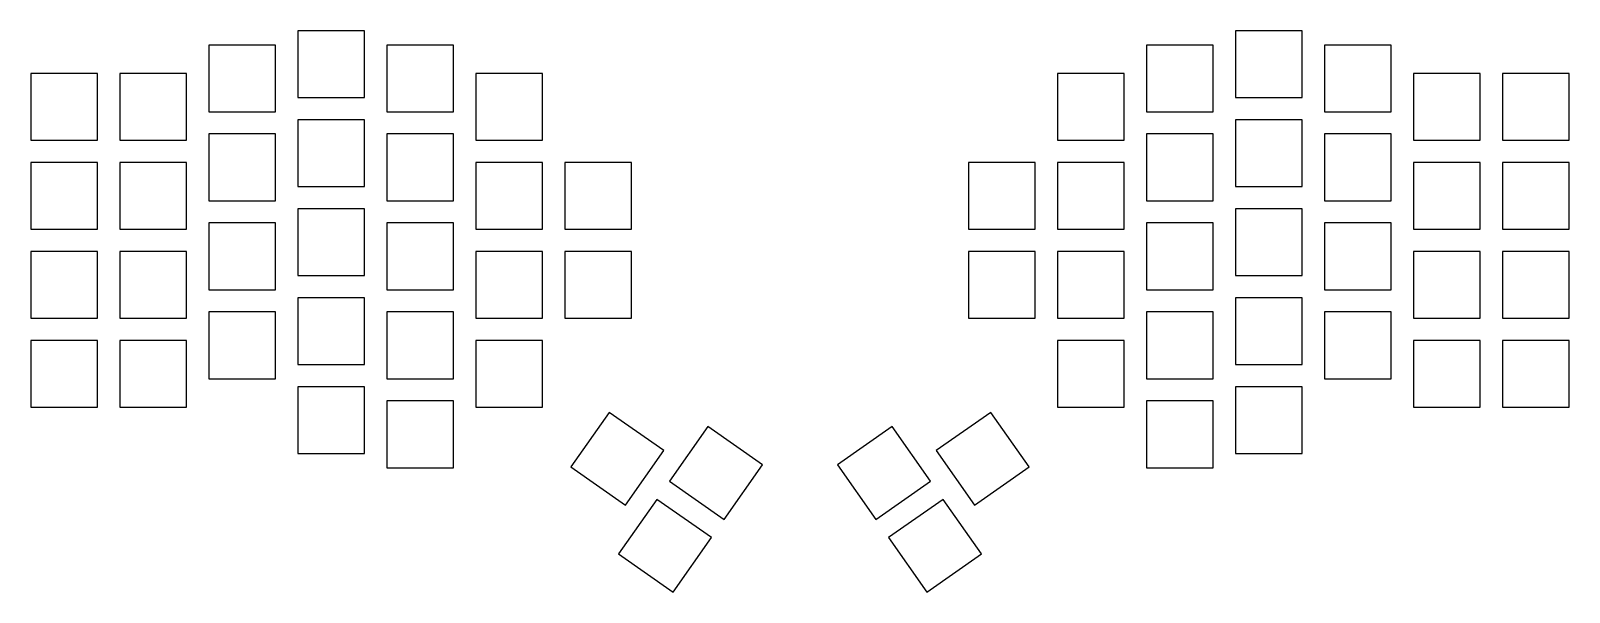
# Model space of a CAD drawing. Header units: millimetres. Extents: x 93 to 417, y -177 to -59.
import ezdxf

# ---------------------------------------------------------------- set-up
doc = ezdxf.new("R2010")
doc.units = ezdxf.units.MM

msp = doc.modelspace()

# ---------------------------------------------------------------- linework, layer by layer
for p, q in [((163.28, -58.98), (149.22, -58.98)), ((149.22, -58.98), (149.22, -73.03)), ((163.28, -73.03), (163.28, -58.98)), ((360.77, -58.98), (346.73, -58.98)), ((346.73, -58.98), (346.73, -73.03)), ((360.77, -73.03), (360.77, -58.98)), ((144.53, -61.98), (130.47, -61.98)), ((130.47, -61.98), (130.47, -76.03)), ((144.53, -76.03), (144.53, -61.98)), ((182.03, -61.98), (167.97, -61.98)), ((167.97, -61.98), (167.97, -76.03)), ((182.03, -76.03), (182.03, -61.98)), ((342.02, -61.98), (327.98, -61.98)), ((327.98, -61.98), (327.98, -76.03)), ((342.02, -76.03), (342.02, -61.98)), ((379.52, -61.98), (365.48, -61.98)), ((365.48, -61.98), (365.48, -76.03)), ((379.52, -76.03), (379.52, -61.98)), ((107.03, -67.97), (92.97, -67.97)), ((92.97, -67.97), (92.97, -82.03)), ((107.03, -82.03), (107.03, -67.97)), ((125.78, -67.97), (111.72, -67.97)), ((111.72, -67.97), (111.72, -82.03)), ((125.78, -82.03), (125.78, -67.97)), ((200.78, -67.97), (186.72, -67.97)), ((186.72, -67.97), (186.72, -82.03)), ((200.78, -82.03), (200.78, -67.97)), ((323.27, -67.97), (309.23, -67.97)), ((309.23, -67.97), (309.23, -82.03)), ((323.27, -82.03), (323.27, -67.97)), ((398.27, -67.97), (384.23, -67.97)), ((384.23, -67.97), (384.23, -82.03)), ((398.27, -82.03), (398.27, -67.97)), ((417.02, -67.97), (402.98, -67.97)), ((402.98, -67.97), (402.98, -82.03)), ((417.02, -82.03), (417.02, -67.97)), ((149.22, -73.03), (163.28, -73.03)), ((346.73, -73.03), (360.77, -73.03)), ((130.47, -76.03), (144.53, -76.03)), ((163.28, -77.72), (149.22, -77.72)), ((149.22, -77.72), (149.22, -91.78)), ((163.28, -91.78), (163.28, -77.72)), ((167.97, -76.03), (182.03, -76.03)), ((327.98, -76.03), (342.02, -76.03)), ((360.77, -77.72), (346.73, -77.72)), ((346.73, -77.72), (346.73, -91.78)), ((360.77, -91.78), (360.77, -77.72)), ((365.48, -76.03), (379.52, -76.03)), ((144.53, -80.72), (130.47, -80.72)), ((130.47, -80.72), (130.47, -94.78)), ((144.53, -94.78), (144.53, -80.72)), ((182.03, -80.72), (167.97, -80.72)), ((167.97, -80.72), (167.97, -94.78)), ((182.03, -94.78), (182.03, -80.72)), ((342.02, -80.72), (327.98, -80.72)), ((327.98, -80.72), (327.98, -94.78)), ((342.02, -94.78), (342.02, -80.72)), ((379.52, -80.72), (365.48, -80.72)), ((365.48, -80.72), (365.48, -94.78)), ((379.52, -94.78), (379.52, -80.72)), ((92.97, -82.03), (107.03, -82.03)), ((111.72, -82.03), (125.78, -82.03)), ((186.72, -82.03), (200.78, -82.03)), ((309.23, -82.03), (323.27, -82.03)), ((384.23, -82.03), (398.27, -82.03)), ((402.98, -82.03), (417.02, -82.03)), ((107.03, -86.72), (92.97, -86.72)), ((92.97, -86.72), (92.97, -100.78)), ((107.03, -100.78), (107.03, -86.72)), ((125.78, -86.72), (111.72, -86.72)), ((111.72, -86.72), (111.72, -100.78)), ((125.78, -100.78), (125.78, -86.72)), ((200.78, -86.72), (186.72, -86.72)), ((186.72, -86.72), (186.72, -100.78)), ((200.78, -100.78), (200.78, -86.72)), ((219.53, -86.72), (205.47, -86.72)), ((205.47, -86.72), (205.47, -100.78)), ((219.53, -100.78), (219.53, -86.72)), ((304.52, -86.72), (290.48, -86.72)), ((290.48, -86.72), (290.48, -100.78)), ((304.52, -100.78), (304.52, -86.72)), ((323.27, -86.72), (309.23, -86.72)), ((309.23, -86.72), (309.23, -100.78)), ((323.27, -100.78), (323.27, -86.72)), ((398.27, -86.72), (384.23, -86.72)), ((384.23, -86.72), (384.23, -100.78)), ((398.27, -100.78), (398.27, -86.72)), ((417.02, -86.72), (402.98, -86.72)), ((402.98, -86.72), (402.98, -100.78)), ((417.02, -100.78), (417.02, -86.72)), ((149.22, -91.78), (163.28, -91.78)), ((346.73, -91.78), (360.77, -91.78)), ((130.47, -94.78), (144.53, -94.78)), ((163.28, -96.47), (149.22, -96.47)), ((149.22, -96.47), (149.22, -110.53)), ((163.28, -110.53), (163.28, -96.47)), ((167.97, -94.78), (182.03, -94.78)), ((327.98, -94.78), (342.02, -94.78)), ((360.77, -96.47), (346.73, -96.47)), ((346.73, -96.47), (346.73, -110.53)), ((360.77, -110.53), (360.77, -96.47)), ((365.48, -94.78), (379.52, -94.78)), ((144.53, -99.47), (130.47, -99.47)), ((130.47, -99.47), (130.47, -113.53)), ((144.53, -113.53), (144.53, -99.47)), ((182.03, -99.47), (167.97, -99.47)), ((167.97, -99.47), (167.97, -113.53)), ((182.03, -113.53), (182.03, -99.47)), ((342.02, -99.47), (327.98, -99.47)), ((327.98, -99.47), (327.98, -113.53)), ((342.02, -113.53), (342.02, -99.47)), ((379.52, -99.47), (365.48, -99.47)), ((365.48, -99.47), (365.48, -113.53)), ((379.52, -113.53), (379.52, -99.47)), ((92.97, -100.78), (107.03, -100.78)), ((111.72, -100.78), (125.78, -100.78)), ((186.72, -100.78), (200.78, -100.78)), ((205.47, -100.78), (219.53, -100.78)), ((290.48, -100.78), (304.52, -100.78)), ((309.23, -100.78), (323.27, -100.78)), ((384.23, -100.78), (398.27, -100.78)), ((402.98, -100.78), (417.02, -100.78)), ((107.03, -105.47), (92.97, -105.47)), ((92.97, -105.47), (92.97, -119.53)), ((107.03, -119.53), (107.03, -105.47)), ((125.78, -105.47), (111.72, -105.47)), ((111.72, -105.47), (111.72, -119.53)), ((125.78, -119.53), (125.78, -105.47)), ((200.78, -105.47), (186.72, -105.47)), ((186.72, -105.47), (186.72, -119.53)), ((200.78, -119.53), (200.78, -105.47)), ((219.53, -105.47), (205.47, -105.47)), ((205.47, -105.47), (205.47, -119.53)), ((219.53, -119.53), (219.53, -105.47)), ((304.52, -105.47), (290.48, -105.47)), ((290.48, -105.47), (290.48, -119.53)), ((304.52, -119.53), (304.52, -105.47)), ((323.27, -105.47), (309.23, -105.47)), ((309.23, -105.47), (309.23, -119.53)), ((323.27, -119.53), (323.27, -105.47)), ((398.27, -105.47), (384.23, -105.47)), ((384.23, -105.47), (384.23, -119.53)), ((398.27, -119.53), (398.27, -105.47)), ((417.02, -105.47), (402.98, -105.47)), ((402.98, -105.47), (402.98, -119.53)), ((417.02, -119.53), (417.02, -105.47)), ((149.22, -110.53), (163.28, -110.53)), ((346.73, -110.53), (360.77, -110.53)), ((130.47, -113.53), (144.53, -113.53)), ((163.28, -115.22), (149.22, -115.22)), ((149.22, -115.22), (149.22, -129.28)), ((163.28, -129.28), (163.28, -115.22)), ((167.97, -113.53), (182.03, -113.53)), ((327.98, -113.53), (342.02, -113.53)), ((360.77, -115.22), (346.73, -115.22)), ((346.73, -115.22), (346.73, -129.28)), ((360.77, -129.28), (360.77, -115.22)), ((365.48, -113.53), (379.52, -113.53)), ((92.97, -119.53), (107.03, -119.53)), ((111.72, -119.53), (125.78, -119.53)), ((144.53, -118.22), (130.47, -118.22)), ((130.47, -118.22), (130.47, -132.28)), ((144.53, -132.28), (144.53, -118.22)), ((182.03, -118.22), (167.97, -118.22)), ((167.97, -118.22), (167.97, -132.28)), ((182.03, -132.28), (182.03, -118.22)), ((186.72, -119.53), (200.78, -119.53)), ((205.47, -119.53), (219.53, -119.53)), ((290.48, -119.53), (304.52, -119.53)), ((309.23, -119.53), (323.27, -119.53)), ((342.02, -118.22), (327.98, -118.22)), ((327.98, -118.22), (327.98, -132.28)), ((342.02, -132.28), (342.02, -118.22)), ((379.52, -118.22), (365.48, -118.22)), ((365.48, -118.22), (365.48, -132.28)), ((379.52, -132.28), (379.52, -118.22)), ((384.23, -119.53), (398.27, -119.53)), ((402.98, -119.53), (417.02, -119.53)), ((107.03, -124.22), (92.97, -124.22)), ((92.97, -124.22), (92.97, -138.28)), ((107.03, -138.28), (107.03, -124.22)), ((125.78, -124.22), (111.72, -124.22)), ((111.72, -124.22), (111.72, -138.28)), ((125.78, -138.28), (125.78, -124.22)), ((200.78, -124.22), (186.72, -124.22)), ((186.72, -124.22), (186.72, -138.28)), ((200.78, -138.28), (200.78, -124.22)), ((323.27, -124.22), (309.23, -124.22)), ((309.23, -124.22), (309.23, -138.28)), ((323.27, -138.28), (323.27, -124.22)), ((398.27, -124.22), (384.23, -124.22)), ((384.23, -124.22), (384.23, -138.28)), ((398.27, -138.28), (398.27, -124.22)), ((417.02, -124.22), (402.98, -124.22)), ((402.98, -124.22), (402.98, -138.28)), ((417.02, -138.28), (417.02, -124.22)), ((149.22, -129.28), (163.28, -129.28)), ((346.73, -129.28), (360.77, -129.28)), ((130.47, -132.28), (144.53, -132.28)), ((167.97, -132.28), (182.03, -132.28)), ((327.98, -132.28), (342.02, -132.28)), ((365.48, -132.28), (379.52, -132.28)), ((163.28, -133.97), (149.22, -133.97)), ((149.22, -133.97), (149.22, -148.03)), ((163.28, -148.03), (163.28, -133.97)), ((360.77, -133.97), (346.73, -133.97)), ((346.73, -133.97), (346.73, -148.03)), ((360.77, -148.03), (360.77, -133.97)), ((92.97, -138.28), (107.03, -138.28)), ((111.72, -138.28), (125.78, -138.28)), ((182.03, -136.97), (167.97, -136.97)), ((167.97, -136.97), (167.97, -151.03)), ((182.03, -151.03), (182.03, -136.97)), ((186.72, -138.28), (200.78, -138.28)), ((309.23, -138.28), (323.27, -138.28)), ((342.02, -136.97), (327.98, -136.97)), ((327.98, -136.97), (327.98, -151.03)), ((342.02, -151.03), (342.02, -136.97)), ((384.23, -138.28), (398.27, -138.28)), ((402.98, -138.28), (417.02, -138.28)), ((214.78, -139.36), (206.72, -150.87)), ((226.29, -147.42), (214.78, -139.36)), ((235.59, -142.33), (227.53, -153.84)), ((247.1, -150.39), (235.59, -142.33)), ((274.41, -142.33), (262.9, -150.39)), ((282.47, -153.84), (274.41, -142.33)), ((295.22, -139.36), (283.71, -147.42)), ((303.28, -150.87), (295.22, -139.36)), ((149.22, -148.03), (163.28, -148.03)), ((218.23, -158.92), (226.29, -147.42)), ((283.71, -147.42), (291.77, -158.92)), ((346.73, -148.03), (360.77, -148.03)), ((167.97, -151.03), (182.03, -151.03)), ((206.72, -150.87), (218.23, -158.92)), ((239.04, -161.9), (247.1, -150.39)), ((262.9, -150.39), (270.96, -161.9)), ((291.77, -158.92), (303.28, -150.87)), ((327.98, -151.03), (342.02, -151.03)), ((227.53, -153.84), (239.04, -161.9)), ((270.96, -161.9), (282.47, -153.84)), ((224.83, -157.69), (216.77, -169.2)), ((236.34, -165.75), (224.83, -157.69)), ((285.17, -157.69), (273.66, -165.75)), ((293.23, -169.2), (285.17, -157.69)), ((228.28, -177.26), (236.34, -165.75)), ((273.66, -165.75), (281.72, -177.26)), ((216.77, -169.2), (228.28, -177.26)), ((281.72, -177.26), (293.23, -169.2))]:
    msp.add_line(p, q)

doc.saveas('drawing.dxf')
